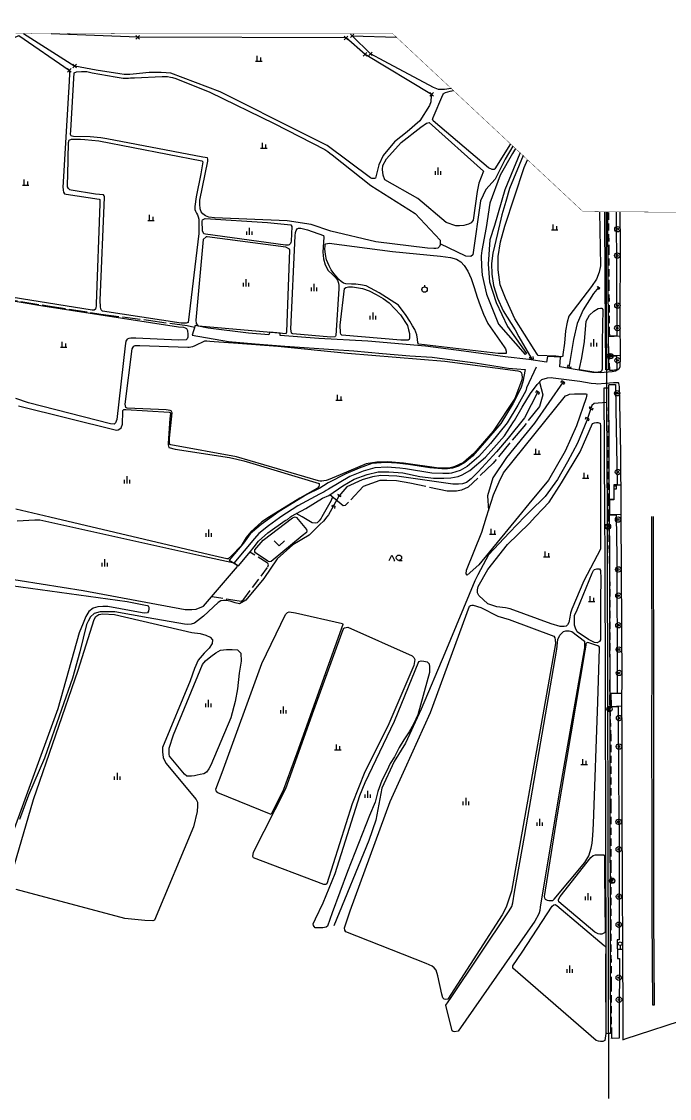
# Model space of a CAD drawing. Header units: millimetres. Extents: x 209513 to 211421, y 268482 to 269727.
# Drawn here: x 211042.4 to 211222.2, y 268483.4 to 268782.5 of the extents above; entities that cross this region are included whole.
import ezdxf

# ---------------------------------------------------------------- set-up
doc = ezdxf.new("R2010")
doc.units = ezdxf.units.MM
doc.header["$MEASUREMENT"] = 0
doc.header["$PDMODE"] = 3
doc.header["$PDSIZE"] = 0.5
for name, pattern in [('AAA005', [4, 3, -1]), ('AD0023', [6, 5, -1]), ('AZ071', [3, 2, -1])]:
    doc.linetypes.add(name, pattern=pattern)
doc.layers.add('00-구역계', color=8, linetype='CONTINUOUS', plot=False)
doc.layers.add('측점', color=8, linetype='CONTINUOUS', lineweight=0)
for name, color, linetype in [('현황', 8, 'CONTINUOUS'), ('현황-height', 8, 'CONTINUOUS'), ('현황1', 8, 'CONTINUOUS')]:
    doc.layers.add(name, color=color, linetype=linetype)

# ---------------------------------------------------------------- blocks, each defined once
blk = doc.blocks.new('AEE001')
at = {"layer": '현황-height'}
for points in [[(-0.75, 0), (0.75, 0)], [(0, 1), (0, 0)]]:
    blk.add_lwpolyline(points, dxfattribs=at)
blk.add_circle((0, 1.5), 0.5, dxfattribs=at)
blk = doc.blocks.new('DC0013')
at = {"layer": '현황-height'}
for points in [[(-1.75, -0.75), (-1, 0.75), (-0.25, -0.75)], [(-0.4, -0.75), (-0.1, -0.75)], [(1, -0.75), (1.9, -0.75)]]:
    blk.add_lwpolyline(points, dxfattribs=at)
blk.add_circle((1, 0), 0.75, dxfattribs=at)
blk = doc.blocks.new('DZ0011')
at = {"layer": '현황-height'}
blk.add_lwpolyline([(1.414214, 0.414214), (0, -1), (-1.414214, 0.414214)], dxfattribs=at)
blk = doc.blocks.new('DAA002')
at = {"layer": '현황-height'}
for points in [[(-0.75, 0), (-0.75, -1)], [(0, 1), (0, -1)], [(0.75, 0), (0.75, -1)]]:
    blk.add_lwpolyline(points, dxfattribs=at)
blk = doc.blocks.new('DAA001')
at = {"layer": '현황-height'}
for points in [[(-0.493063, 1.00641), (-0.493063, -0.49359)], [(0.506937, 0.50641), (0.506937, -0.49359)], [(-0.893063, -0.49359), (0.906937, -0.49359)]]:
    blk.add_lwpolyline(points, dxfattribs=at)
blk = doc.blocks.new('AE170')
at = {"layer": '현황-height'}
for radius in [0.75, 0.25]:
    blk.add_circle((0, 0), radius, dxfattribs=at)
blk = doc.blocks.new('AZ0202')
at = {"layer": '현황-height'}
for points in [[(-0.3, 0.38), (0.37, 0.38)], [(-0.3, 0.38), (-0.3, -0.44)], [(-0.3, -0.03), (0.24, -0.03)], [(-0.3, -0.44), (0.37, -0.44)]]:
    blk.add_lwpolyline(points, dxfattribs=at)
blk.add_circle((0, 0), 0.75, dxfattribs=at)
blk = doc.blocks.new('DAA003')
at = {"layer": '현황-height'}
blk.add_lwpolyline([(0, 1.25), (0, 0.75)], dxfattribs=at)
blk.add_circle((0, 0), 0.75, dxfattribs=at)

msp = doc.modelspace()

# ---------------------------------------------------------------- linework, layer by layer
at = {"layer": '00-구역계', "ltscale": 16, "const_width": 0.1, "flags": 128}
msp.add_lwpolyline([(211233.6, 269092.69), (211235.5, 268890.58), (211235.88, 268856.37), (211238.19, 268729.45), (211198.18, 268729.72), (211145.17, 268779.3), (211135.98, 268779.3), (211070, 268779.24), (211046.17, 268779.06), (211043.98, 268779.2), (211040.74, 268779.19)], dxfattribs=at)
at = {"layer": '측점', "lineweight": -3}
for p in [(211074.63, 268778.12, 17.28), (211132.43, 268777.93, 17.36), (211134.13, 268778.52, 17.7), (211137.72, 268773.36, 17.29), (211139.21, 268773.52, 17.69), (211055.62, 268768.98, 17.04), (211057.13, 268770.15, 17.29), (211156.17, 268762.28, 17.36)]:
    msp.add_point(p, dxfattribs=at)
at = {"layer": '현황', "linetype": 'Continuous'}
for points in [[(211161.62, 268763.92), (211159.8, 268763.62), (211159.19, 268763.59), (211158.6, 268763.6), (211158.13, 268763.63), (211156.72, 268764.17), (211142.99, 268771.53), (211139.21, 268773.52)], [(211055.62, 268768.98), (211055.66, 268768.44), (211055.68, 268768.04), (211055.59, 268765.9), (211053.87, 268736.43), (211053.89, 268735.98), (211053.91, 268735.62), (211054.04, 268735.08), (211054.28, 268734.69), (211054.75, 268734.51), (211063.95, 268733.17), (211064.08, 268733.04), (211064.09, 268732.81), (211064.1, 268731.83), (211063.06, 268704.13), (211063.05, 268703.53), (211062.98, 268703), (211062.86, 268702.62), (211062.55, 268702.37), (211062.01, 268702.31), (211032.47, 268707.05), (211020.27, 268709.7)], [(211156.17, 268762.28), (211155.98, 268760.64), (211155.92, 268760.22), (211155.62, 268759.21), (211152.9, 268754.95), (211149.38, 268751.89), (211145.92, 268749.12), (211142.71, 268745.29), (211141.52, 268742.69), (211140.56, 268739.04), (211140.31, 268738.92), (211140, 268738.89), (211139.58, 268738.91), (211139.21, 268739.08), (211127.15, 268748.06), (211120.69, 268751.28), (211097.46, 268762.93), (211083.81, 268768.14), (211082.55, 268768.29), (211081.14, 268768.39), (211079.99, 268768.38), (211079.3, 268768.36), (211077.79, 268768.3), (211073.38, 268767.85), (211072.41, 268767.8), (211071.59, 268767.82), (211070.86, 268767.83), (211069.65, 268767.97), (211063.07, 268768.98), (211057.13, 268770.15)], [(211178.11, 268748.5), (211173.7, 268741.63), (211173.53, 268741.45), (211173.28, 268741.38), (211173.02, 268741.41), (211171.98, 268741.87), (211156.59, 268754.96), (211156.49, 268755.21), (211156.46, 268755.33), (211156.59, 268755.82), (211159.27, 268762.12), (211159.44, 268762.41), (211159.69, 268762.64), (211160.06, 268762.83), (211161.36, 268763.16), (211162.22, 268763.36)], [(211178.73, 268747.91), (211176.57, 268744.32), (211173.8, 268738.69), (211171.26, 268735.87), (211169.76, 268732.74), (211167.58, 268717.74), (211167.1, 268717.28), (211165.67, 268717.33), (211158.55, 268720.73)], [(211179.47, 268747.22), (211178.65, 268745.88), (211175.25, 268739.79), (211172.33, 268732.09), (211171.28, 268725.34), (211170.08, 268718.91), (211169.97, 268717.39), (211169.99, 268714.55), (211170.25, 268712.09), (211171.39, 268706.78), (211174.77, 268698.45), (211182.16, 268690.06)], [(211180.72, 268746.06), (211180.63, 268745.87), (211176.52, 268735.78), (211173.66, 268725.88), (211172.33, 268721.85), (211171.92, 268715.09), (211172.22, 268710.17), (211174.11, 268704.47), (211177.22, 268697.76), (211182.48, 268690.29), (211182.16, 268690.06)], [(211181.56, 268745.27), (211177.77, 268736.17), (211176.81, 268732.55), (211175.65, 268728.77), (211174.47, 268723.67), (211173.21, 268718.21), (211172.84, 268715.28), (211172.88, 268712.38), (211173.38, 268709.19), (211174.47, 268705.69), (211176.03, 268702.17), (211179.35, 268696.91), (211180.43, 268694.92), (211183.98, 268688.76)], [(211202.77, 268729.69), (211203.04, 268714.67), (211202.66, 268712.89), (211201.92, 268710.97), (211200.59, 268708.91), (211194.28, 268700.66), (211193.78, 268699.05), (211193.32, 268696.6), (211193.02, 268693.18), (211192.61, 268689.98), (211192.56, 268689.58), (211192.21, 268689.37), (211190.67, 268689.52), (211185.78, 268689.76), (211185.47, 268690.16), (211184.61, 268691.41), (211179.25, 268699.93), (211176.73, 268705.64), (211175.21, 268709.37), (211174.64, 268713.53), (211174.67, 268717.21), (211175.28, 268721.29), (211176.51, 268725.67), (211181.84, 268741.94), (211182.81, 268744.1)], [(211208.41, 268729.65), (211208.49, 268720.18), (211208.38, 268699.66), (211208.5, 268689.28), (211208.4, 268686.56), (211208.14, 268685.97), (211207.72, 268685.63), (211207.18, 268685.38), (211206.25, 268685.21), (211202.93, 268684.9), (211200.86, 268685.07), (211191.79, 268686.59), (211191.98, 268689.27), (211188.32, 268689.49), (211188.02, 268687.85), (211183.14, 268688.64), (211176.58, 268689.34), (211165.12, 268690.94), (211154.47, 268692.31), (211138.5, 268693.71), (211124.9, 268694.48), (211114.15, 268695.29), (211114.14, 268695.95), (211111.25, 268696.19), (211111.04, 268695.5), (211105.32, 268695.94), (211094.19, 268697.31), (211090.55, 268698.08), (211089.76, 268695.37), (211099.77, 268693.62), (211107.17, 268692.95), (211115.41, 268692.3), (211128.92, 268691.38), (211134.57, 268691.08), (211142.51, 268690.34), (211150.16, 268689.67), (211156.34, 268689.24), (211157.02, 268689.18), (211168.24, 268687.68), (211177.53, 268686.22), (211182.12, 268685.82), (211181.51, 268682.44), (211180.96, 268680.71), (211178.8, 268676.55), (211175.36, 268670.87), (211170.83, 268665.62), (211167.49, 268661.83), (211165.42, 268660.01), (211163.63, 268659.04), (211161.95, 268658.48), (211160.59, 268658.28), (211159, 268658.26), (211155.73, 268658.52), (211149.76, 268659.47), (211146.57, 268659.84), (211143.43, 268660.07), (211139.56, 268659.72), (211136.1, 268658.46), (211132.36, 268656.88), (211127.51, 268654.42), (211126.22, 268653.56), (211125.18, 268652.93), (211121.57, 268651.12), (211113.91, 268646.39), (211111.81, 268644.9)], [(211204.97, 268729.68), (211205.09, 268710.16), (211205.29, 268685.74), (211204.53, 268685.73), (211204.33, 268710.16), (211204.21, 268729.68)], [(211204.63, 268729.68), (211204.58, 268709.36), (211204.72, 268676.74), (211204.87, 268645.02)], [(211207.38, 268729.66), (211207.56, 268695.17)], [(211202.09, 268708.69), (211202.35, 268708.92), (211202.86, 268708.45), (211202.53, 268708.04)], [(211030.7, 268706.49), (211048.32, 268703.53), (211085.94, 268697.73), (211087.3, 268697.61), (211087.78, 268697.47), (211088.14, 268697.25), (211088.47, 268696.67), (211088.54, 268695.57), (211088.51, 268694.88), (211088.38, 268694.37), (211088.07, 268694.06), (211085.97, 268694), (211074.11, 268694.53), (211073.36, 268694.53), (211072.74, 268694.53), (211072.19, 268694.5), (211071.72, 268694.27), (211071.33, 268693.7), (211071.13, 268692.44), (211068.8, 268671.94), (211068.47, 268671.08), (211068.12, 268670.71), (211067.08, 268670.74), (211044.28, 268676.6), (211040.82, 268677.82)], [(211202.48, 268708.6), (211201.11, 268707), (211198.28, 268702.39), (211196.58, 268698.63), (211195.55, 268694.23), (211194.27, 268686.39)], [(211208.5, 268689.75), (211205.32, 268689.67), (211205.26, 268695.05), (211208.47, 268695.25)], [(211183.39, 268689.29), (211183.48, 268688.69), (211184.47, 268688.84), (211184.38, 268689.43)], [(211207.53, 268689.67), (211207.59, 268685.91), (211207.59, 268685.86)], [(211185.19, 268686.47), (211182.56, 268680.79), (211182.29, 268679.93), (211180.07, 268675.98), (211177.11, 268671.08), (211172.51, 268665.27), (211169.32, 268661.69), (211166.09, 268658.93), (211164.15, 268657.81), (211161.73, 268657.1), (211161.05, 268657), (211159.3, 268656.96), (211156.22, 268657.1), (211148.96, 268658.3), (211147.37, 268658.49), (211143.85, 268658.76), (211140.44, 268658.57), (211137.2, 268657.58), (211133.52, 268656.12), (211127.56, 268652.65), (211126.91, 268652.22), (211126.39, 268651.9), (211125.04, 268651.22), (211119.02, 268648), (211114.36, 268644.9)], [(211194.05, 268687.16), (211193.79, 268686.63), (211194.69, 268686.19), (211194.95, 268686.73)], [(211117.02, 268644.9), (211117.28, 268645.11), (211121.23, 268647.26), (211125.87, 268650.08), (211127.61, 268650.88), (211131.5, 268653.55), (211134.68, 268655.37), (211138.31, 268656.71), (211141.33, 268657.42), (211144.28, 268657.45), (211148.17, 268657.14), (211152.87, 268656.14), (211156.71, 268655.69), (211159.6, 268655.66), (211161.52, 268655.73), (211163.52, 268656.12), (211164.68, 268656.58), (211166.77, 268657.85), (211171.16, 268661.55), (211174.19, 268664.92), (211176.39, 268667.47), (211178.87, 268671.29), (211179.2, 268671.72), (211181.34, 268675.42), (211183.62, 268679.15), (211185.47, 268681.65), (211186.75, 268683.08), (211188.37, 268683.54), (211189.46, 268683.68), (211189.95, 268683.59), (211197.29, 268682.62), (211200.48, 268682.09), (211201.72, 268681.95), (211202.13, 268681.91), (211204.48, 268682.03), (211206.66, 268682.23), (211206.79, 268682.25), (211207.91, 268682.29), (211207.99, 268682.23), (211208.04, 268682.13), (211208.08, 268681.93), (211208.11, 268681.56), (211208.2, 268681.02), (211208.3, 268676.59), (211208.57, 268662.64), (211208.72, 268646.78), (211208.72, 268645.02)], [(211192.69, 268682.47), (211184.72, 268670.95), (211176.95, 268661.44), (211173.21, 268655.78), (211171.68, 268650.8), (211171.99, 268646.66)], [(211192.77, 268681.69), (211193.11, 268682.18), (211192.29, 268682.75), (211191.95, 268682.25)], [(211185.67, 268679.67), (211181.98, 268672.48), (211177.42, 268666.77), (211174.19, 268662.97), (211169.12, 268657.46), (211167.18, 268655.52), (211165.83, 268654.48), (211164.76, 268654.06), (211163.66, 268653.99), (211162.06, 268654.01), (211155.62, 268654.9), (211146.51, 268656.21), (211142.12, 268656.4), (211139.74, 268656.05), (211136.87, 268655.25), (211132.65, 268653.23), (211130.39, 268650.68), (211127.6, 268645.47), (211127.13, 268644.92)], [(211171.45, 268644.97), (211173.37, 268651.01), (211174.92, 268654.67), (211176.15, 268657.19), (211193.34, 268678.52), (211193.86, 268678.72), (211194.49, 268678.98), (211195.88, 268679.07), (211199.21, 268679.13), (211199.27, 268678.96), (211199.03, 268678.01), (211196.36, 268670.18), (211193.28, 268663.15), (211188.65, 268655.16), (211183.2, 268648.55), (211180.27, 268644.99)], [(211185.86, 268678.87), (211186.16, 268679.39), (211185.29, 268679.89), (211184.99, 268679.37)], [(211204.27, 268645.02), (211204.11, 268680.78), (211205.31, 268680.76), (211205.47, 268645.02)], [(211207.21, 268681.73), (211207.34, 268674.93), (211207.7, 268653.88), (211206.77, 268653.83), (211206.74, 268649.84), (211205.54, 268649.73), (211205.57, 268645.52), (211207.36, 268645.51), (211207.36, 268645.02)], [(211204.72, 268676.74), (211201.32, 268676.45), (211200.64, 268675.9), (211199.28, 268671.74), (211196.71, 268665.43), (211193.92, 268660.26), (211191.13, 268655.33), (211187.72, 268650.61), (211183.4, 268646.45), (211182.01, 268644.99)], [(211041.5, 268675.75), (211068.71, 268668.99), (211069.19, 268669.14), (211069.69, 268669.34), (211070.04, 268669.66), (211070.37, 268670.68), (211070.44, 268674.19), (211070.52, 268674.48), (211070.76, 268674.72), (211071.27, 268674.77), (211083.32, 268674.04), (211083.59, 268673.88), (211083.75, 268673.62), (211083.54, 268672.23), (211083.04, 268665.32), (211083.05, 268664.94), (211083.11, 268664.55), (211083.26, 268664.15), (211085.01, 268663.71), (211100.09, 268661.4), (211102.14, 268660.95), (211104.03, 268660.51), (211105.66, 268659.99), (211124.93, 268654.17), (211124.93, 268653.77), (211124.88, 268653.39), (211124.47, 268652.9), (211119.59, 268650.15), (211111.22, 268644.9)], [(211200.17, 268675.62), (211199.9, 268675.08), (211200.8, 268674.64), (211201.06, 268675.18)], [(211185.02, 268644.99), (211186.99, 268647.07), (211188.83, 268649.02), (211192.26, 268654.42), (211197.44, 268663.02), (211200.87, 268670.86), (211201.38, 268671.02), (211201.9, 268671.11), (211202.27, 268671.11), (211202.57, 268671.07), (211202.92, 268670.94), (211203.03, 268670.22), (211203.07, 268645.01)], [(211199.74, 268671.63), (211199.94, 268672.2), (211199, 268672.54), (211198.8, 268671.97)], [(211208.65, 268653.69), (211206.77, 268653.69), (211206.77, 268649.7), (211205.48, 268649.66), (211205.58, 268645.56), (211208.73, 268645.66)], [(211128.64, 268650.45), (211128.26, 268649.45), (211125.71, 268644.92)], [(211130.23, 268651.21), (211130.12, 268650.97), (211130.91, 268650.57), (211131.09, 268650.84)], [(211050.18, 268644.82), (211040.77, 268647.04)], [(211128.5, 268647.85), (211128.79, 268648.21), (211129.35, 268647.87), (211129.23, 268647.3)], [(211036.11, 268628.21), (211059.44, 268624.52), (211087.82, 268619.18), (211088.7, 268619.18), (211089.64, 268619.2), (211090.82, 268619.26), (211092.84, 268620.09), (211102.26, 268631.11), (211102.15, 268631.48), (211101.35, 268632.03), (211092.42, 268634.05), (211047.44, 268644.01), (211046.02, 268644), (211041.13, 268643.71)], [(211127.13, 268644.92), (211126.16, 268643.78), (211125.13, 268642.78), (211122.24, 268639.87), (211117.65, 268637.16), (211113.36, 268633.29), (211109.59, 268627.85), (211104.65, 268621.81), (211102.82, 268620.8), (211101.7, 268621.08), (211100.53, 268621.42), (211099.39, 268621.7), (211098.41, 268621.72), (211097.64, 268621.58), (211096.91, 268621.15), (211092.84, 268617.36), (211090.38, 268615.42), (211089.41, 268615.14), (211088.4, 268615.05), (211087.59, 268615.11), (211077.49, 268616.9), (211068.22, 268618.56), (211064.17, 268618.51), (211062.53, 268618.08), (211061.54, 268617.15), (211060.83, 268616.01), (211060.38, 268615.02), (211058.56, 268607.41), (211056.51, 268600.13), (211053.42, 268591.39), (211048.71, 268577.89), (211044.34, 268567.63), (211041.83, 268560.89)], [(211111.22, 268644.9), (211109.02, 268643.52), (211106.05, 268640.79), (211104.72, 268639.21), (211103.28, 268636.85), (211100.74, 268634.23), (211099.75, 268633.23), (211099.35, 268633.25), (211094.53, 268634.36), (211050.18, 268644.82)], [(211111.81, 268644.9), (211108.88, 268642.84), (211105.86, 268640.21), (211104, 268637.63), (211100, 268632.88), (211102.61, 268631.29), (211105.87, 268635.32), (211106.96, 268636.59), (211108.1, 268638.17), (211110.74, 268640.47), (211115.57, 268643.88), (211116.15, 268644.24), (211117.02, 268644.9)], [(211114.36, 268644.9), (211113.94, 268644.62), (211110.92, 268642.41), (211108.2, 268640.35), (211107.02, 268638.95), (211101.26, 268632.11)], [(211120.21, 268644.91), (211118.59, 268645.82)], [(211125.71, 268644.92), (211125.52, 268644.6), (211124.96, 268643.82), (211124.41, 268643.31), (211123.85, 268643.19), (211123.07, 268643.31), (211120.21, 268644.91)], [(211182.01, 268644.99), (211177.8, 268640.56), (211171.99, 268634.4), (211169.01, 268628.8), (211168.22, 268627.2), (211159.87, 268607.1), (211153.3, 268591.51), (211148.89, 268582.1), (211145.75, 268576.95), (211142.37, 268569.56), (211140.67, 268560.69), (211138.79, 268555.02), (211129.01, 268531.36)], [(211180.27, 268644.99), (211169.24, 268631.59), (211166.05, 268628.72), (211165.79, 268629.07), (211165.9, 268630.1), (211170.09, 268640.66), (211171.45, 268644.97)], [(211203.07, 268645.01), (211203.08, 268641.66), (211203.05, 268636.36), (211203.03, 268636), (211198.45, 268627.14), (211195.08, 268619.33), (211194.73, 268618.19), (211194.54, 268617.07), (211194.23, 268615.63), (211193.9, 268614.99), (211193.54, 268614.58), (211192.96, 268614.44), (211191.9, 268614.45), (211189.39, 268615.22), (211178.02, 268619.42), (211176.7, 268619.64), (211174.31, 268619.98), (211171.74, 268620.81), (211169.25, 268623.1), (211168.87, 268623.82), (211168.87, 268624.14), (211168.95, 268624.67), (211169.13, 268625.57), (211171.78, 268630.31), (211177.27, 268637.26), (211183.23, 268643.1), (211185.02, 268644.99)], [(211204.87, 268645.02), (211204.92, 268634.47), (211205.18, 268520.22), (211205.29, 268483.4)], [(211207.36, 268645.02), (211207.55, 268634.02), (211207.57, 268624.38), (211207.69, 268609.25), (211207.72, 268595.94), (211205.83, 268595.9), (211205.96, 268592.26), (211207.96, 268592.3), (211208.07, 268571.64), (211208.2, 268555.74), (211208.23, 268535.68), (211208.19, 268527.47), (211207.67, 268527.46), (211207.73, 268522.28), (211208.29, 268522.24), (211208.27, 268505.54), (211208.26, 268500.18)], [(211208.72, 268645.02), (211208.81, 268629.75), (211208.93, 268599.62), (211208.91, 268594.29), (211208.93, 268583.2), (211208.99, 268561.69), (211209.09, 268542.87), (211209.17, 268525.25), (211209.25, 268506.11), (211209.25, 268499.71), (211209.94, 268499.94), (211228.71, 268506.03)], [(211028.67, 268627.34), (211071.7, 268621.46), (211077.2, 268620.36), (211077.55, 268620.23), (211077.74, 268619.84), (211077.74, 268619.35), (211077.65, 268618.75), (211077.29, 268618.31), (211076.59, 268618.23), (211075.86, 268618.28), (211066.32, 268620), (211064.9, 268620), (211063.54, 268619.96), (211062.23, 268619.61), (211061.06, 268618.67), (211060.23, 268617.27), (211059.48, 268615.43), (211058.39, 268612.68), (211052.43, 268591.61), (211035.9, 268546.32)], [(211039.71, 268545.78), (211045.73, 268566.4), (211058.08, 268602.35), (211062.51, 268616.47), (211063.03, 268617.22), (211063.81, 268617.8), (211064.97, 268617.97), (211068.13, 268617.82), (211089.6, 268612.85), (211091.9, 268612.5), (211093.48, 268612.09), (211094.76, 268611.56), (211095.33, 268610.81), (211095.28, 268609.72), (211094.44, 268608.45), (211093.02, 268607.09), (211091.4, 268605.14), (211090.34, 268602.86), (211089.19, 268599.43), (211081.51, 268580.92), (211081.52, 268579.64), (211081.67, 268578.1), (211082.43, 268576.55), (211090.8, 268566.46), (211091.16, 268565.74), (211091.16, 268564.72), (211091.11, 268563.1), (211090.11, 268558.8), (211079.24, 268532.92), (211078.83, 268532.75), (211076.59, 268532.79), (211071.06, 268533.43), (211040.91, 268541.45)]]:
    msp.add_lwpolyline(points, dxfattribs=at)
for points in [[(211056.08, 268752.26), (211056.96, 268768.22), (211057.64, 268768.52), (211059.02, 268768.65), (211060.45, 268768.62), (211062.01, 268768.25), (211068.35, 268767.1), (211070.56, 268766.79), (211071.43, 268766.76), (211072.01, 268766.77), (211072.65, 268766.83), (211073.7, 268766.87), (211081.42, 268767.21), (211082.16, 268767.22), (211082.92, 268767.19), (211083.72, 268767.08), (211084.3, 268766.98), (211085.19, 268766.65), (211094.64, 268762.84), (211112.47, 268754.18), (211126.52, 268746.96), (211127.42, 268746.39), (211127.96, 268745.97), (211128.57, 268745.49), (211139.33, 268736.98), (211151.58, 268729.23), (211158.56, 268721.74), (211158.57, 268721.19), (211158.54, 268720.48), (211158.38, 268719.99), (211157.95, 268719.58), (211157.38, 268719.49), (211156.77, 268719.49), (211155.04, 268719.54), (211140.72, 268721.35), (211128.25, 268724.27), (211122.79, 268726.16), (211116.13, 268727.19), (211095.9, 268727.95), (211094.37, 268728.2), (211093.4, 268728.51), (211092.7, 268729.05), (211092.2, 268729.66), (211091.96, 268730.45), (211091.82, 268731.74), (211091.86, 268732.85), (211094.07, 268743.76), (211094.03, 268744.31), (211093.98, 268744.61), (211092.69, 268744.81), (211066.03, 268749.92), (211064.35, 268750.23), (211061.4, 268750.52), (211056.78, 268750.57), (211056.39, 268750.62), (211056.16, 268750.74), (211056.03, 268750.9), (211055.94, 268751.15)], [(211147.72, 268748.86), (211153.19, 268753.19), (211154.75, 268754.28), (211155.51, 268754.43), (211170.57, 268740.95), (211169.33, 268737.57), (211168.78, 268735.29), (211167.67, 268727.33), (211167.16, 268726.6), (211166.46, 268726.19), (211165.09, 268725.86), (211163.92, 268725.72), (211162.89, 268725.78), (211160.2, 268726.73), (211152.37, 268733.34), (211143.16, 268738.56), (211142.71, 268739.81), (211142.53, 268741.39), (211142.66, 268742.56), (211143.69, 268744.35)], [(211056.23, 268749.81), (211057.87, 268749.81), (211058.72, 268749.8), (211059.97, 268749.7), (211063.79, 268749.33), (211092.43, 268743.83), (211092.64, 268743.53), (211092.57, 268743.01), (211092.09, 268740.23), (211090.88, 268733.82), (211090.45, 268731.16), (211090.47, 268730.65), (211090.5, 268730.31), (211090.68, 268729.86), (211090.94, 268729.26), (211091.2, 268728.77), (211091.36, 268728.26), (211091.54, 268727.61), (211091.61, 268726.82), (211091.55, 268723.66), (211088.59, 268698.9), (211088.37, 268698.78), (211088.08, 268698.74), (211086.65, 268698.75), (211064.88, 268702.02), (211064.49, 268702.41), (211064.26, 268703.21), (211064.2, 268705.12), (211065.43, 268733.65), (211065.42, 268733.86), (211065.33, 268734.13), (211065.07, 268734.34), (211062.85, 268734.53), (211056.1, 268735.65), (211055.74, 268735.77), (211055.44, 268736.09), (211055.16, 268736.56), (211055.14, 268737.29), (211055.19, 268739.85), (211055.42, 268748.86), (211055.45, 268749.16), (211055.53, 268749.4), (211055.58, 268749.54), (211055.6, 268749.54)], [(211093.35, 268727.76), (211110.65, 268726.71), (211117.11, 268726.04), (211117.38, 268725.62), (211117.19, 268721.52), (211117.14, 268721.14), (211116.97, 268720.81), (211116.62, 268720.49), (211116.34, 268720.38), (211115.59, 268720.4), (211093.38, 268723.43), (211092.98, 268723.5), (211092.55, 268724.33), (211092.52, 268727.08), (211092.61, 268727.41)], [(211117.09, 268697.03), (211118.35, 268722.96), (211118.43, 268723.94), (211118.59, 268724.5), (211118.85, 268724.94), (211119.19, 268725.11), (211119.84, 268725.1), (211121.74, 268724.67), (211126.22, 268723.09), (211126.29, 268722.62), (211126, 268718.48), (211126.18, 268716.59), (211126.68, 268714.96), (211127.45, 268713.34), (211128.65, 268712.28), (211129.52, 268711.37), (211130.04, 268710.64), (211130.35, 268709.86), (211130.45, 268709.21), (211130.43, 268708.27), (211129.61, 268695.29), (211129.47, 268695.13), (211129.35, 268694.91), (211128.19, 268694.84), (211117.62, 268695.74), (211117.31, 268695.91), (211117.25, 268696.02)], [(211092.78, 268721.93), (211090.71, 268699.59), (211090.88, 268698.6), (211091.2, 268698.14), (211091.5, 268697.96), (211115.84, 268695.86), (211116.03, 268696.3), (211116.86, 268718.99), (211116.71, 268719.32), (211115.69, 268719.8), (211093.91, 268722.74), (211093.65, 268722.73)], [(211127.77, 268720.99), (211145.29, 268718.61), (211158.63, 268717.34), (211161.4, 268716.95), (211163.06, 268716.47), (211164.31, 268715.8), (211165.17, 268714.7), (211166.25, 268713.15), (211167.14, 268711.16), (211167.98, 268708.65), (211168.79, 268705.98), (211169.62, 268703.59), (211170.56, 268701.19), (211171.77, 268698.64), (211176.27, 268692.14), (211176.66, 268691.61), (211176.87, 268690.98), (211176.91, 268690.48), (211176.83, 268690.33), (211174.67, 268690.31), (211152.62, 268692.91), (211152.39, 268693.3), (211152.28, 268694.25), (211152.11, 268695.53), (211151.52, 268696.94), (211150.86, 268698.01), (211150.17, 268699.25), (211149.14, 268700.82), (211147, 268703.76), (211141.61, 268707.11), (211137.98, 268709.05), (211136.48, 268709.36), (211135.14, 268709.57), (211133.92, 268709.6), (211132.39, 268709.63), (211131.76, 268709.8), (211131.12, 268710.33), (211130.42, 268710.9), (211129.66, 268711.74), (211129, 268712.54), (211128.31, 268713.51), (211127.72, 268714.62), (211127.05, 268716.28), (211126.71, 268717.76), (211126.59, 268719.38), (211126.63, 268720.1), (211126.67, 268720.62), (211126.78, 268720.76)], [(211130.82, 268698.13), (211132, 268708.37), (211132.34, 268708.67), (211133.1, 268708.83), (211134.23, 268708.8), (211137.03, 268708.35), (211138.83, 268707.68), (211140.77, 268706.73), (211142.72, 268705.54), (211144.38, 268704.33), (211145.96, 268702.75), (211147.57, 268701.07), (211149.47, 268698.09), (211149.8, 268696.85), (211150.04, 268695.85), (211150.05, 268695.22), (211150.03, 268694.6), (211149.97, 268694.23), (211149.65, 268694.01), (211147.66, 268694.01), (211131.25, 268695.44), (211130.96, 268695.64), (211130.87, 268696.04)], [(211197.87, 268689.08), (211198.62, 268693.68), (211199.07, 268699.32), (211200.01, 268700.95), (211201.24, 268702.02), (211202.41, 268702.8), (211203.09, 268702.91), (211203.41, 268702.85), (211203.71, 268702.53), (211203.56, 268693.62), (211203.51, 268685.93), (211203.31, 268685.44), (211202.92, 268685.19), (211201.77, 268685.05), (211197.2, 268685.8), (211197.18, 268685.98), (211197.19, 268686.18)], [(211071.17, 268676.26), (211073.09, 268691.56), (211073.33, 268692.05), (211073.5, 268692.33), (211073.87, 268692.53), (211075.18, 268692.52), (211088.5, 268692.09), (211088.89, 268692.09), (211089.35, 268692.12), (211089.87, 268692.23), (211090.6, 268692.54), (211093.22, 268693.85), (211093.78, 268693.83), (211094.65, 268693.77), (211095.84, 268693.65), (211102.47, 268693.16), (211113.5, 268692.33), (211132.87, 268690.43), (211159.85, 268688.21), (211180.11, 268685.51), (211180.78, 268685.3), (211181.09, 268684.95), (211181.26, 268684.36), (211181.3, 268683.72), (211181.25, 268683.01), (211180.86, 268681.97), (211179.29, 268677.78), (211173.29, 268668.76), (211167.92, 268662.53), (211165.05, 268660.03), (211162.67, 268658.95), (211162.04, 268658.72), (211161.37, 268658.53), (211160.74, 268658.48), (211158.18, 268658.46), (211148.38, 268659.86), (211144.03, 268660.25), (211140.93, 268660.15), (211138.05, 268659.62), (211130.77, 268656.58), (211127.45, 268655.2), (211126.89, 268655.02), (211126.3, 268654.9), (211125.74, 268654.86), (211125.2, 268654.86), (211124.8, 268654.9), (211102.05, 268661.57), (211083.81, 268664.9), (211083.56, 268665.01), (211083.46, 268665.29), (211083.47, 268666.81), (211084.14, 268673.86), (211084.03, 268674.19), (211083.91, 268674.39), (211083.62, 268674.51), (211082.47, 268674.63), (211071.65, 268675.14), (211071.46, 268675.21), (211071.35, 268675.26), (211071.27, 268675.32)], [(211206.87, 268652.59), (211206.87, 268653.59), (211207.37, 268653.59), (211207.37, 268652.59)], [(211107.14, 268635.81), (211109.39, 268638.45), (211117.58, 268644.65), (211118.05, 268644.82), (211118.28, 268644.9), (211118.65, 268644.71), (211121.5, 268641.43), (211121.51, 268640.98), (211121.43, 268640.58), (211120.23, 268639.69), (211111.62, 268632.5), (211111.1, 268632.48), (211110.7, 268632.62), (211107.32, 268634.94), (211107.13, 268635.2), (211107.13, 268635.3)], [(211196.58, 268619.1), (211200.75, 268629.3), (211201.07, 268630.06), (211201.36, 268630.34), (211202.04, 268630.47), (211202.74, 268630.49), (211203.07, 268630.07), (211203.1, 268627.83), (211203.05, 268621.96), (211203.01, 268610.74), (211202.79, 268610.35), (211202.16, 268609.99), (211201.36, 268610.06), (211199.72, 268610.84), (211196.56, 268613), (211196.12, 268614), (211195.85, 268614.81), (211195.8, 268615.98), (211195.82, 268616.85), (211195.85, 268617.53)], [(211169.81, 268619.75), (211174.6, 268617.39), (211177.66, 268616.4), (211190.12, 268611.81), (211190.35, 268611.32), (211190.51, 268610.75), (211190.58, 268609.78), (211178.35, 268540.95), (211176.91, 268536.51), (211175.75, 268534.36), (211160.72, 268510.94), (211160.12, 268510.89), (211159.64, 268510.99), (211159.33, 268511.32), (211158.98, 268512.41), (211157.89, 268517.42), (211157.44, 268519), (211156.87, 268519.73), (211156.32, 268520.19), (211154.65, 268520.88), (211132.36, 268529.64), (211132.06, 268530.18), (211131.97, 268530.75), (211133.58, 268535.5), (211144.7, 268565.88), (211148.85, 268575.08), (211155.88, 268590.56), (211166.71, 268620.09), (211167.01, 268620.35), (211167.36, 268620.43), (211167.68, 268620.43)], [(211098.08, 268573.91), (211109.05, 268604.2), (211115.66, 268617.79), (211116.14, 268618.4), (211116.68, 268618.56), (211118.36, 268618.3), (211131.42, 268615.34), (211131.53, 268615.04), (211125.31, 268597.74), (211119.16, 268580.28), (211115.09, 268569.23), (211111.66, 268562.3), (211096.85, 268568.3), (211096.51, 268568.59), (211096.34, 268568.91), (211096.33, 268569.3)], [(211132.97, 268614.28), (211150.76, 268606.32), (211151.26, 268605.83), (211151.48, 268605.32), (211151.24, 268603.63), (211144.05, 268586.83), (211137.68, 268574.15), (211134.11, 268565.23), (211127.08, 268543.04), (211126.78, 268542.87), (211126.24, 268542.81), (211106.73, 268550.19), (211106.56, 268550.6), (211106.72, 268551.78), (211115.72, 268569.45), (211123.48, 268591.23), (211131.64, 268613.61), (211131.8, 268613.92), (211131.96, 268614.07), (211131.97, 268614.08)], [(211161.46, 268511.17), (211177.73, 268535.54), (211178.44, 268536.71), (211178.69, 268537.71), (211179.18, 268540.67), (211181.99, 268556.14), (211190.92, 268608.23), (211191.19, 268610.9), (211191.78, 268612.12), (211192.78, 268613.08), (211193.43, 268613.29), (211193.96, 268613.29), (211194.38, 268613.28), (211195.11, 268613.07), (211198.6, 268610.38), (211198.62, 268610.01), (211198.6, 268608.59), (211191.48, 268567.69), (211186.32, 268536.5), (211186.2, 268535.65), (211186.03, 268534.99), (211185.86, 268534.52), (211184.82, 268532.68), (211163.57, 268502.1), (211162.53, 268501.95), (211162.17, 268502.01), (211161.85, 268502.21), (211160.13, 268509.3)], [(211198.7, 268607.73), (211190.96, 268561.64), (211187.43, 268539.54), (211187.47, 268539.17), (211187.74, 268538.77), (211188.22, 268538.47), (211188.71, 268538.38), (211189.07, 268538.35), (211189.49, 268538.34), (211189.83, 268538.39), (211190.22, 268538.8), (211198.75, 268548.94), (211199.8, 268550.82), (211200.46, 268552.92), (211200.76, 268554.34), (211200.97, 268556.41), (211201.11, 268559.69), (211202.34, 268593.56), (211202.81, 268608.45), (211202.76, 268608.73), (211202.61, 268609.03), (211199.5, 268610), (211199.3, 268609.98), (211199.13, 268609.89), (211199, 268609.69), (211198.99, 268609.33)], [(211084.52, 268584.43), (211092.58, 268603.97), (211093.47, 268604.98), (211094.87, 268606.16), (211096.25, 268607.17), (211097.62, 268607.89), (211099.23, 268608.08), (211100.85, 268608.06), (211102.29, 268607.96), (211103.24, 268607.11), (211103.3, 268604.89), (211102.81, 268601.56), (211102.28, 268597.21), (211101.7, 268593.66), (211100.5, 268589.12), (211094.91, 268575.99), (211094.33, 268574.91), (211093.72, 268574.01), (211092.98, 268573.53), (211091.91, 268573.34), (211091.07, 268573.2), (211090.35, 268572.97), (211089.55, 268572.93), (211089.01, 268572.93), (211088.26, 268572.96), (211087.56, 268573.5), (211083.42, 268578.46), (211083.38, 268579.05), (211083.36, 268579.63), (211083.37, 268580.38), (211083.38, 268580.69)], [(211123.92, 268533.33), (211126.11, 268537.74), (211129.4, 268545.84), (211136.25, 268567.58), (211137.76, 268571.2), (211145.86, 268588.21), (211152.65, 268604.74), (211153.26, 268604.94), (211154.02, 268604.9), (211154.95, 268604.66), (211155.47, 268604.11), (211155.62, 268603.28), (211155.61, 268601.72), (211152.31, 268589.92), (211151.11, 268587.32), (211149.92, 268585.21), (211148.48, 268582.97), (211147.19, 268580.89), (211145.86, 268578.3), (211144.71, 268576.45), (211143.77, 268574.42), (211142.36, 268571.69), (211141.21, 268568.64), (211140.47, 268565.66), (211138.94, 268561.99), (211132.87, 268546.43), (211128.57, 268534.95), (211127.28, 268531.29), (211126.9, 268530.94), (211125.99, 268530.76), (211123.86, 268530.78), (211123.55, 268531.12), (211123.4, 268531.46), (211123.35, 268531.87)], [(211191.83, 268539.51), (211200.33, 268550.29), (211201, 268550.85), (211201.68, 268551.04), (211203.88, 268551.1), (211204.02, 268551.08), (211204.09, 268550.93), (211204.16, 268550.52), (211204.18, 268545.65), (211204.38, 268529.75), (211204.15, 268529.44), (211203.81, 268529.22), (211203.45, 268529.06), (211202.86, 268528.99), (211202.38, 268529.1), (211201.45, 268529.62), (211191.49, 268538.06), (211191.42, 268538.34), (211191.43, 268538.68)], [(211181.28, 268524.07), (211189.68, 268536.83), (211190.06, 268537.19), (211190.43, 268537.25), (211190.9, 268536.98), (211204.11, 268525.93), (211204.52, 268525.42), (211204.49, 268524.36), (211204.48, 268522.94), (211204.44, 268518.65), (211204.57, 268501.46), (211204.27, 268499.53), (211203.68, 268499.24), (211203.03, 268499.22), (211202.49, 268499.28), (211201.82, 268499.46), (211178.71, 268519.6), (211178.71, 268520.05), (211178.74, 268520.26)]]:
    msp.add_lwpolyline(points, close=True, dxfattribs=at)
at = {"layer": '현황', "color": 8, "linetype": 'Continuous'}
for points in [[(211205.47, 268645.02), (211205.52, 268634.48), (211205.78, 268520.23), (211205.84, 268501.43), (211204.64, 268501.43), (211204.58, 268520.22), (211204.58, 268520.22), (211204.32, 268634.47), (211204.27, 268645.02)], [(211208.9, 268595.9), (211205.92, 268595.86), (211205.97, 268592.3), (211208.91, 268592.41)]]:
    msp.add_lwpolyline(points, dxfattribs=at)
at = {"layer": '현황', "color": 8, "linetype": 'AAA005'}
msp.add_lwpolyline([(211095.25, 268622.83), (211101.04, 268621.91), (211103.31, 268621.56), (211103.63, 268621.74), (211104.06, 268622.06), (211110.74, 268631.03), (211110.87, 268631.6), (211110.84, 268631.89), (211110.58, 268632.19), (211105.71, 268635.12)], dxfattribs=at)
at = {"layer": '현황', "linetype": 'Continuous'}
for points in [[(211013.26, 268770.74, 16.82), (211022.38, 268778.37, 16.92), (211038.32, 268777.95, 16.95), (211038.11, 268769.21, 16.9), (211039.09, 268768.97, 17.03), (211040.2, 268777.98, 17.02), (211041.64, 268778.62, 17.08), (211055.62, 268768.98, 17.04)], [(211042.95, 268779.2, 17.26), (211057.13, 268770.15, 17.29)], [(211156.17, 268762.28, 17.36), (211137.72, 268773.36, 17.29), (211132.43, 268777.93, 17.36), (211074.63, 268778.12, 17.28), (211050.6, 268779.09, 17.27)], [(211139.21, 268773.52, 17.69), (211134.13, 268778.52, 17.7), (211146.41, 268778.14, 17.79)]]:
    msp.add_polyline3d(points, dxfattribs=at)
at = {"layer": '현황1', "linetype": 'AZ071'}
for points in [[(211207.56, 268695.17), (211205.7, 268695.09), (211205.59, 268695.72), (211205.48, 268708.73), (211205.42, 268718.45), (211205.39, 268729.68)], [(211207.59, 268685.86), (211207.42, 268685.78), (211206.43, 268685.57), (211205.95, 268685.57), (211205.67, 268685.57), (211205.63, 268685.63), (211205.46, 268689.43), (211205.5, 268689.5), (211207.51, 268689.66)], [(211205.35, 268645.02), (211205.26, 268649.41), (211205.24, 268665.35), (211205.36, 268679.15), (211205.32, 268680.94), (211205.33, 268681.41), (211205.34, 268681.53), (211205.37, 268681.62), (211205.55, 268681.69), (211207.21, 268681.73)], [(211208.26, 268500.18), (211206.14, 268500.07), (211206.17, 268500.42), (211206.16, 268501.07), (211206.1, 268515.17), (211206, 268531.09), (211206, 268547.6), (211205.99, 268564.59), (211205.99, 268583.69), (211205.65, 268593.47), (211205.65, 268597.66), (211205.76, 268604.81), (211205.69, 268625.98), (211205.39, 268643.64), (211205.35, 268645.02)]]:
    msp.add_lwpolyline(points, dxfattribs=at)
at = {"layer": '현황1', "linetype": 'AD0023'}
for points in [[(211020.27, 268709.15), (211036.28, 268705.67), (211049.67, 268703.55), (211064.4, 268701.25), (211077.57, 268699.55), (211088.34, 268698.06), (211090.4, 268697.59)], [(211186.08, 268682.34), (211187.06, 268678.78), (211186.12, 268675.61), (211181.74, 268670.07), (211173.28, 268659.87), (211166.35, 268653.14), (211164.52, 268652.37), (211163.11, 268652.09), (211160.48, 268652.07), (211150.12, 268654.32), (211146.39, 268654.92), (211143.76, 268655.07), (211141.81, 268655.01), (211137.17, 268653.35), (211132.22, 268648.07), (211131.62, 268648.03), (211127.89, 268651.07)]]:
    msp.add_lwpolyline(points, dxfattribs=at)
at = {"layer": '현황1', "linetype": 'Continuous'}
msp.add_lwpolyline([(211217.21, 268645.03), (211217.24, 268630.48), (211217.26, 268608.12), (211217.25, 268582.9), (211217.28, 268561.63), (211217.33, 268533.9), (211217.45, 268509.43), (211218.05, 268509.43), (211217.89, 268533.9), (211217.84, 268561.63), (211217.81, 268582.9), (211217.82, 268608.12), (211217.8, 268630.48), (211217.77, 268645.03)], dxfattribs=at)

# ---------------------------------------------------------------- block references
at = {"layer": '현황-height'}
for name, p in [('DAA001', (211108.21, 268771.99)), ('DAA001', (211109.61, 268747.85)), ('DAA002', (211157.87, 268740.97)), ('DAA001', (211043.5, 268737.58)), ('DAA001', (211078.29, 268727.77)), ('DAA002', (211105.54, 268724.23)), ('DAA001', (211190.32, 268725.14)), ('AE170', (211207.74, 268724.83)), ('AE170', (211207.7, 268717.51)), ('DAA002', (211104.62, 268709.92)), ('DAA002', (211123.46, 268708.66)), ('DAA003', (211154.21, 268708.07)), ('AE170', (211207.75, 268703.61)), ('DAA002', (211139.82, 268700.72)), ('AE170', (211207.73, 268697.37)), ('DAA002', (211201.15, 268693.27)), ('DAA001', (211054.06, 268692.58)), ('AE170', (211207.8, 268688.41)), ('DAA001', (211130.47, 268677.85)), ('AE170', (211207.68, 268679.25)), ('DAA001', (211185.46, 268662.86)), ('AE170', (211207.89, 268657.38)), ('DAA002', (211071.59, 268655.23)), ('DAA001', (211198.92, 268656.14)), ('AE170', (211207.92, 268644.19)), ('DAA002', (211094.29, 268640.42)), ('DAA001', (211173.1, 268640.63)), ('DZ0011', (211113.91, 268637.88)), ('DC0013', (211146.11, 268633.59)), ('DAA001', (211188.1, 268634.32)), ('DAA002', (211065.37, 268632.19)), ('AE170', (211207.99, 268630.32)), ('DAA001', (211200.6, 268621.9)), ('AE170', (211208.02, 268623.05)), ('AE170', (211208.04, 268614.83)), ('AE170', (211208.16, 268608.09)), ('AE170', (211208.19, 268601.59)), ('DAA002', (211094.17, 268593.08)), ('DAA002', (211115, 268591.29)), ('AE170', (211208.2, 268589.06)), ('DAA001', (211130.15, 268580.7)), ('AE170', (211208.18, 268581.14)), ('DAA001', (211198.51, 268576.67)), ('DAA002', (211068.87, 268572.86)), ('DAA002', (211138.38, 268567.86)), ('DAA002', (211165.64, 268565.87)), ('DAA002', (211186.09, 268560.09)), ('AE170', (211208.08, 268560.23)), ('AE170', (211208.12, 268552.6)), ('DAA002', (211199.53, 268539.46)), ('AE170', (211208.17, 268539.46)), ('AE170', (211208.13, 268531.66)), ('AEE001', (211208.49, 268524.86)), ('DAA002', (211194.45, 268519.33)), ('AE170', (211208.11, 268516.96)), ('AE170', (211208.18, 268510.83))]:
    msp.add_blockref(name, p, dxfattribs=at)
at = {"layer": '현황-height', "color": 8}
for p in [(211205.77, 268689.56), (211205.11, 268642.24), (211205.55, 268591.56), (211206.29, 268543.85)]:
    msp.add_blockref('AZ0202', p, dxfattribs=at)

doc.saveas('drawing.dxf')
